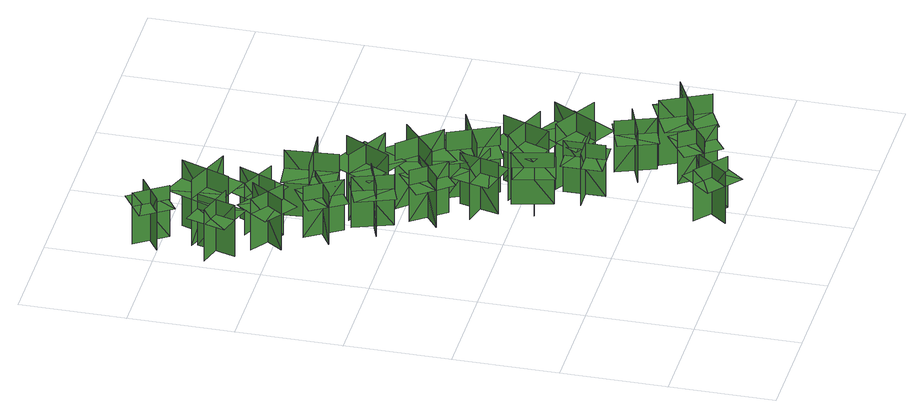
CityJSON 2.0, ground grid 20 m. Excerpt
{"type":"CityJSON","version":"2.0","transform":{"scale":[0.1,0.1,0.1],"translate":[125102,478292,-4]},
"CityObjects":{
"tree1":{"type":"SolitaryVegetationObject","geometry":[{"type":"MultiSurface","lod":"1","boundaries":[[[0,1,2]],[[0,2,3]],[[4,5,6]],[[4,6,7]],[[8,9,10]],[[8,10,11]],[[8,11,12]],[[8,12,13]]]}]},
"tree2":{"type":"SolitaryVegetationObject","geometry":[{"type":"MultiSurface","lod":"1","boundaries":[[[14,15,16]],[[14,16,17]],[[18,19,20]],[[18,20,21]],[[22,23,24]],[[22,24,25]],[[22,25,26]],[[22,26,27]]]}]},
"tree3":{"type":"SolitaryVegetationObject","geometry":[{"type":"MultiSurface","lod":"1","boundaries":[[[28,29,30]],[[28,30,31]],[[32,33,34]],[[32,34,35]],[[36,37,38]],[[36,38,39]],[[36,39,40]],[[36,40,41]]]}]},
"tree4":{"type":"SolitaryVegetationObject","geometry":[{"type":"MultiSurface","lod":"1","boundaries":[[[42,43,44]],[[42,44,45]],[[46,47,48]],[[46,48,49]],[[50,51,52]],[[50,52,53]],[[50,53,54]],[[50,54,55]]]}]},
"tree5":{"type":"SolitaryVegetationObject","geometry":[{"type":"MultiSurface","lod":"1","boundaries":[[[56,57,58]],[[56,58,59]],[[60,61,62]],[[60,62,63]],[[64,65,66]],[[64,66,67]],[[64,67,68]],[[64,68,69]]]}]},
"tree6":{"type":"SolitaryVegetationObject","geometry":[{"type":"MultiSurface","lod":"1","boundaries":[[[70,71,72]],[[70,72,73]],[[74,75,76]],[[74,76,77]],[[78,79,80]],[[78,80,81]],[[78,81,82]],[[78,82,83]]]}]},
"tree7":{"type":"SolitaryVegetationObject","geometry":[{"type":"MultiSurface","lod":"1","boundaries":[[[84,85,86]],[[84,86,87]],[[88,89,90]],[[88,90,91]],[[92,93,94]],[[92,94,95]],[[92,95,96]],[[92,96,97]]]}]},
"tree8":{"type":"SolitaryVegetationObject","geometry":[{"type":"MultiSurface","lod":"1","boundaries":[[[98,99,100]],[[98,100,101]],[[102,103,104]],[[102,104,105]],[[106,107,108]],[[106,108,109]],[[106,109,110]],[[106,110,111]]]}]},
"tree9":{"type":"SolitaryVegetationObject","geometry":[{"type":"MultiSurface","lod":"1","boundaries":[[[112,113,114]],[[112,114,115]],[[116,117,118]],[[116,118,119]],[[120,121,122]],[[120,122,123]],[[120,123,124]],[[120,124,125]]]}]},
"tree10":{"type":"SolitaryVegetationObject","geometry":[{"type":"MultiSurface","lod":"1","boundaries":[[[126,127,128]],[[126,128,129]],[[130,131,132]],[[130,132,133]],[[134,135,136]],[[134,136,137]],[[134,137,138]],[[134,138,139]]]}]},
"tree11":{"type":"SolitaryVegetationObject","geometry":[{"type":"MultiSurface","lod":"1","boundaries":[[[140,141,142]],[[140,142,143]],[[144,145,146]],[[144,146,147]],[[148,149,150]],[[148,150,151]],[[148,151,152]],[[148,152,153]]]}]},
"tree12":{"type":"SolitaryVegetationObject","geometry":[{"type":"MultiSurface","lod":"1","boundaries":[[[154,155,156]],[[154,156,157]],[[158,159,160]],[[158,160,161]],[[162,163,164]],[[162,164,165]],[[162,165,166]],[[162,166,167]]]}]},
"tree13":{"type":"SolitaryVegetationObject","geometry":[{"type":"MultiSurface","lod":"1","boundaries":[[[168,169,170]],[[168,170,171]],[[172,173,174]],[[172,174,175]],[[176,177,178]],[[176,178,179]],[[176,179,180]],[[176,180,181]]]}]},
"tree14":{"type":"SolitaryVegetationObject","geometry":[{"type":"MultiSurface","lod":"1","boundaries":[[[182,183,184]],[[182,184,185]],[[186,187,188]],[[186,188,189]],[[190,191,192]],[[190,192,193]],[[190,193,194]],[[190,194,195]]]}]},
"tree15":{"type":"SolitaryVegetationObject","geometry":[{"type":"MultiSurface","lod":"1","boundaries":[[[196,197,198]],[[196,198,199]],[[200,201,202]],[[200,202,203]],[[204,205,206]],[[204,206,207]],[[204,207,208]],[[204,208,209]]]}]},
"tree16":{"type":"SolitaryVegetationObject","geometry":[{"type":"MultiSurface","lod":"1","boundaries":[[[210,211,212]],[[210,212,213]],[[214,215,216]],[[214,216,217]],[[218,219,220]],[[218,220,221]],[[218,221,222]],[[218,222,223]]]}]},
"tree17":{"type":"SolitaryVegetationObject","geometry":[{"type":"MultiSurface","lod":"1","boundaries":[[[224,225,226]],[[224,226,227]],[[228,229,230]],[[228,230,231]],[[232,233,234]],[[232,234,235]],[[232,235,236]],[[232,236,237]]]}]},
"tree18":{"type":"SolitaryVegetationObject","geometry":[{"type":"MultiSurface","lod":"1","boundaries":[[[238,239,240]],[[238,240,241]],[[242,243,244]],[[242,244,245]],[[246,247,248]],[[246,248,249]],[[246,249,250]],[[246,250,251]]]}]},
"tree19":{"type":"SolitaryVegetationObject","geometry":[{"type":"MultiSurface","lod":"1","boundaries":[[[252,253,254]],[[252,254,255]],[[256,257,258]],[[256,258,259]],[[260,261,262]],[[260,262,263]],[[260,263,264]],[[260,264,265]]]}]},
"tree20":{"type":"SolitaryVegetationObject","geometry":[{"type":"MultiSurface","lod":"1","boundaries":[[[266,267,268]],[[266,268,269]],[[270,271,272]],[[270,272,273]],[[274,275,276]],[[274,276,277]],[[274,277,278]],[[274,278,279]]]}]},
"tree21":{"type":"SolitaryVegetationObject","geometry":[{"type":"MultiSurface","lod":"1","boundaries":[[[280,281,282]],[[280,282,283]],[[284,285,286]],[[284,286,287]],[[288,289,290]],[[288,290,291]],[[288,291,292]],[[288,292,293]]]}]}
},
"vertices":[
[88,886,9],[14,908,9],[14,908,117],[88,886,117],[64,932,9],[42,858,9],[42,858,117],[64,932,117],[64,932,86],[27,943,86],[4,869,86],[42,858,86],[79,846,86],[101,921,86],
[82,782,9],[127,845,9],[127,845,116],[82,782,116],[133,790,9],[70,835,9],[70,835,116],[133,790,116],[133,790,86],[155,822,86],[92,866,86],[70,835,86],[48,803,86],[111,759,86],
[83,988,7],[43,1048,7],[43,1048,115],[83,988,115],[93,1039,7],[33,1000,7],[33,1000,115],[93,1039,115],[93,1039,87],[74,1068,87],[14,1028,87],[33,1000,87],[52,971,87],[112,1011,87],
[133,753,9],[174,687,9],[174,687,117],[133,753,117],[121,703,9],[187,744,9],[187,744,117],[121,703,117],[121,703,87],[141,670,87],[207,711,87],[187,744,87],[166,777,87],[101,736,87],
[165,626,10],[237,653,10],[237,653,117],[165,626,117],[211,604,10],[185,677,10],[185,677,117],[211,604,117],[211,604,87],[248,617,87],[221,690,87],[185,677,87],[148,663,87],[175,591,87],
[67,944,4],[160,908,4],[160,908,143],[67,944,143],[94,883,4],[130,976,4],[130,976,143],[94,883,143],[94,883,104],[140,865,104],[176,958,104],[130,976,104],[84,994,104],[47,901,104],
[414,36,6],[354,86,6],[354,86,114],[414,36,114],[409,88,6],[360,28,6],[360,28,114],[409,88,114],[409,88,84],[379,112,84],[330,53,84],[360,28,84],[390,3,84],[439,63,84],
[144,809,6],[176,880,6],[176,880,114],[144,809,114],[192,827,6],[122,859,6],[122,859,114],[192,827,114],[192,827,84],[208,863,84],[138,894,84],[122,859,84],[106,824,84],[177,792,84],
[226,580,11],[273,518,11],[273,518,119],[226,580,119],[219,528,11],[280,575,11],[280,575,119],[219,528,119],[219,528,89],[243,498,89],[304,545,89],[280,575,89],[257,606,89],[195,559,89],
[162,749,6],[261,757,6],[261,757,144],[162,749,144],[212,706,6],[204,805,6],[204,805,144],[212,706,144],[212,706,106],[262,710,106],[253,809,106],[204,805,106],[154,800,106],[163,701,106],
[288,430,11],[308,505,11],[308,505,119],[288,430,119],[333,456,11],[258,476,11],[258,476,119],[333,456,119],[333,456,88],[343,493,88],[268,513,88],[258,476,88],[248,439,88],[323,419,88],
[274,707,7],[227,619,7],[227,619,146],[274,707,146],[211,688,7],[298,641,7],[298,641,146],[211,688,146],[211,688,107],[187,644,107],[275,597,107],[298,641,107],[322,685,107],[234,732,107],
[353,342,6],[335,417,6],[335,417,114],[353,342,114],[380,386,6],[305,368,6],[305,368,114],[380,386,114],[380,386,83],[371,424,83],[296,406,83],[305,368,83],[314,330,83],[389,348,83],
[393,257,10],[391,335,10],[391,335,118],[393,257,118],[429,295,10],[352,293,10],[352,293,118],[429,295,118],[429,295,88],[428,333,88],[351,331,88],[352,293,88],[353,254,88],[430,256,88],
[340,612,4],[264,547,4],[264,547,143],[340,612,143],[273,617,4],[339,542,4],[339,542,143],[273,617,143],[273,617,104],[236,585,104],[301,509,104],[339,542,104],[376,574,104],[311,650,104],
[332,537,3],[374,447,3],[374,447,142],[332,537,142],[309,475,3],[400,517,3],[400,517,142],[309,475,142],[309,475,103],[330,430,103],[420,472,103],[400,517,103],[379,562,103],[288,520,103],
[441,389,4],[348,426,4],[348,426,142],[441,389,142],[414,450,4],[378,358,4],[378,358,142],[414,450,142],[414,450,103],[368,468,103],[332,376,103],[378,358,103],[424,339,103],[461,432,103],
[470,142,6],[515,80,6],[515,80,114],[470,142,114],[461,91,6],[524,137,6],[524,137,114],[461,91,114],[461,91,84],[484,60,84],[547,106,84],[524,137,84],[501,168,84],[439,123,84],
[425,284,5],[475,370,5],[475,370,144],[425,284,144],[489,301,5],[403,351,5],[403,351,144],[489,301,144],[489,301,105],[514,344,105],[428,394,105],[403,351,105],[378,308,105],[464,258,105],
[533,241,4],[461,214,4],[461,214,112],[533,241,112],[487,263,4],[514,190,4],[514,190,112],[487,263,112],[487,263,82],[450,249,82],[477,177,82],[514,190,82],[550,204,82],[523,276,82],
[509,123,3],[598,168,3],[598,168,141],[509,123,141],[572,102,3],[528,191,3],[528,191,141],[572,102,141],[572,102,102],[617,124,102],[572,213,102],[528,191,102],[483,169,102],[527,79,102]
]}
